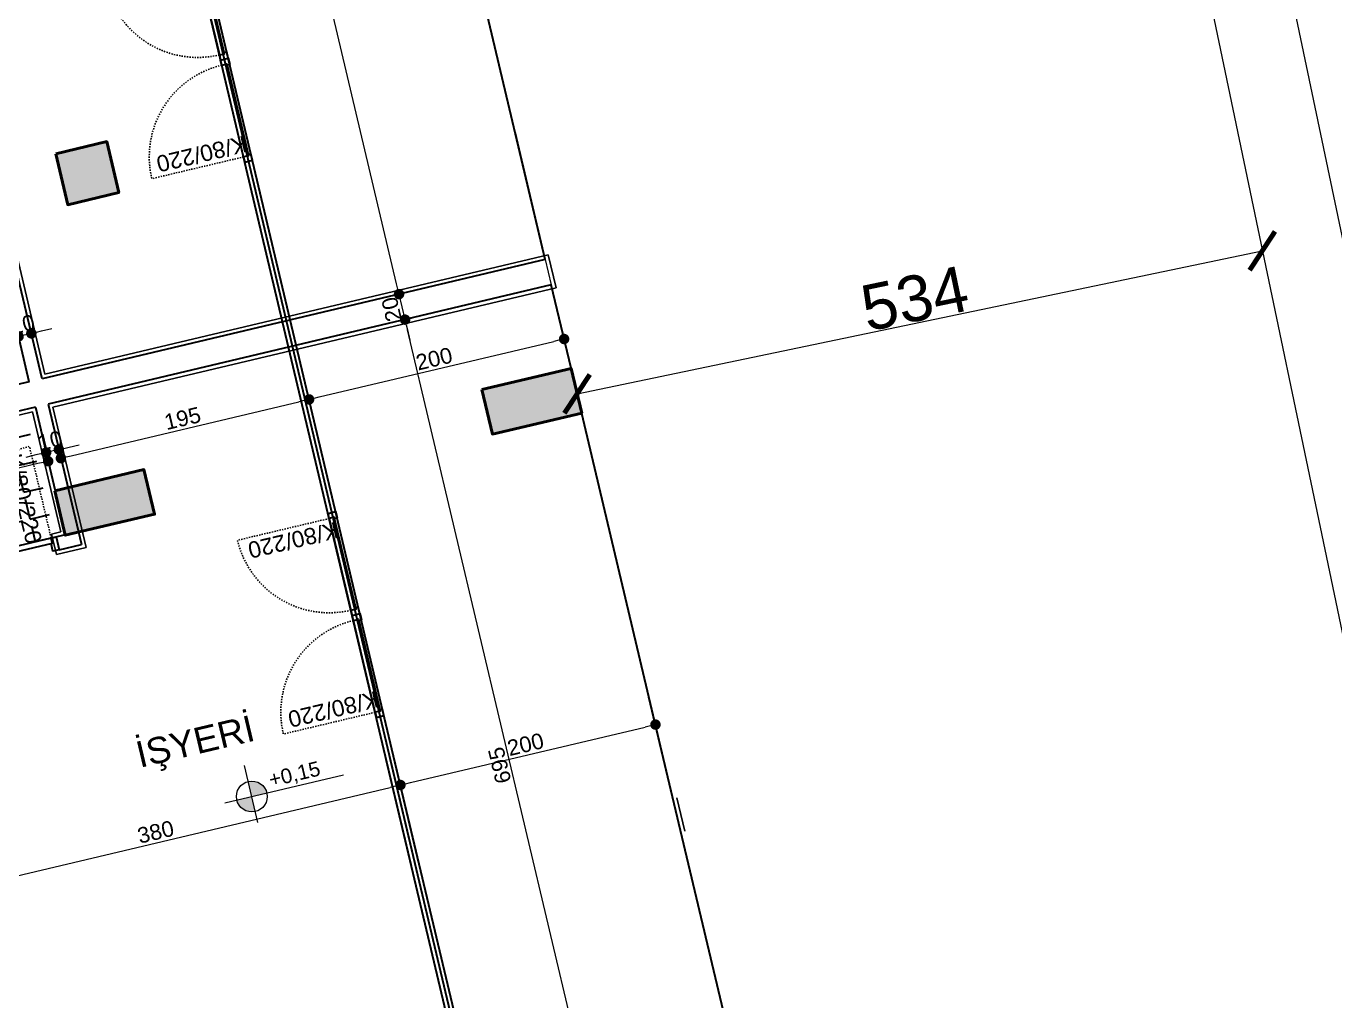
# Model space of a CAD drawing. Header units: millimetres. Extents: x 38129 to 72024, y -56282 to 16512.
# Drawn here: x 40880.7 to 40980.6, y -44502.4 to -44428 of the extents above; entities that cross this region are included whole.
import ezdxf

# ---------------------------------------------------------------- set-up
doc = ezdxf.new("R2010")
doc.units = ezdxf.units.MM
doc.linetypes.add('HIDDEN', pattern=[0.375, 0.25, -0.125])
for name, color, linetype, lineweight in [('COLUMN4', 3, 'Continuous', 50), ('DIŞÖLÇÜ', 37, 'Continuous', 0), ('DUVAR', 255, 'Continuous', 30), ('KAPI', 4, 'Continuous', 30), ('KOT', 7, 'Continuous', 20), ('M', 210, 'Continuous', 30), ('mahal', 7, 'Continuous', 5), ('pencere', 195, 'Continuous', 30), ('pencere+KAPI', 1, 'Continuous', 0), ('TARAMA', 252, 'Continuous', 0), ('ölçü İÇ', 31, 'Continuous', 0)]:
    doc.layers.add(name, color=color, linetype=linetype, lineweight=lineweight)
doc.layers.add('HIDDEN', color=1, linetype='HIDDEN')
doc.layers.add('sıva', color=41, linetype='Continuous')
doc.styles.add('icdisolcu_yazi', font='arial.ttf')
doc.styles.get("Standard").update_dxf_attribs({"font": 'arial.ttf'})
doc.styles.add('style1', font='arial.ttf')
doc.dimstyles.new('İç Ölçü', dxfattribs={"dimtxt": 12, "dimasz": 8, "dimexe": 5, "dimexo": 0, "dimgap": 2, "dimtad": 1, "dimdec": 0, "dimzin": 12, "dimdsep": 46, "dimtxsty": 'icdisolcu_yazi', "dimblk": 'DOT', "dimcen": 8, "dimdle": 5, "dimclrd": 256, "dimclre": 256, "dimclrt": 7, "dimadec": 0, "dimazin": 3, "dimtfac": 1, "dimtdec": 0, "dimtix": 1, "dimtmove": 2, "dimatfit": 3, "dimldrblk": 'DOT', "dimfxl": 0, "dimtolj": 1, "dimtzin": 0, "dimlwd": -1, "dimlwe": -1, "dimarcsym": 0})
doc.dimstyles.new('VAZIYET', dxfattribs={"dimtxt": 35, "dimasz": 25, "dimexe": 12, "dimexo": 2, "dimtad": 1, "dimdec": 0, "dimzin": 12, "dimtxsty": 'Standard', "dimblk": 'ARCHTICK', "dimcen": -8, "dimse1": 1, "dimse2": 1, "dimadec": 0, "dimazin": 0, "dimtfac": 1, "dimtdec": 0, "dimtmove": 0, "dimatfit": 3, "dimldrblk": 'DOT', "dimfxl": 0, "dimarcsym": 0})

# ---------------------------------------------------------------- blocks, each defined once
blk = doc.blocks.new('_ArchTick')
at = {"color": 0, "linetype": 'ByBlock', "const_width": 0.15}
blk.add_lwpolyline([(-0.5, -0.5), (0.5, 0.5)], dxfattribs=at)
blk = doc.blocks.new('*D68')
at = {"layer": 'Defpoints', "color": 0, "transparency": 16777216}
for p in [(40203.98, -23154.4), (40143.39, -23167.05), (40758.48, -26112.79)]:
    blk.add_point(p, dxfattribs=at)
at = {"layer": 'DIŞÖLÇÜ', "color": 0, "lineweight": -2, "transparency": 16777216}
blk.add_line((40819.07, -26100.13), (40203.98, -23154.4), dxfattribs=at)
at = {"layer": 'DIŞÖLÇÜ', "color": 0, "lineweight": -2, "transparency": 16777216, "xscale": 25, "yscale": 25, "zscale": 25}
for p, rotation in [((40203.98, -23154.4), 101.7942845104854), ((40819.07, -26100.13), 281.7942845104854)]:
    blk.add_blockref('_ArchTick', p, dxfattribs=dict(at, rotation=rotation))
at = {"layer": 'DIŞÖLÇÜ', "color": 0, "transparency": 16777216, "insert": (40529.64, -24623.49), "char_height": 35, "attachment_point": 5, "rotation": 281.79428}
blk.add_mtext('3009', dxfattribs=at)
blk = doc.blocks.new('_Dot')
at = {"color": 0, "lineweight": -2}
blk.add_line((-0.5, 0), (-1, 0), dxfattribs=at)
at = {"color": 0, "lineweight": 30, "const_width": 0.5}
blk.add_lwpolyline([(-0.25, 0, 1), (0.25, 0, 1)], format="xyb", close=True, dxfattribs=at)
blk = doc.blocks.new('*D175')
at = {"layer": 'Defpoints', "color": 0, "transparency": 16777216}
for p in [(37663.56, -18013.44), (37663.56, -19393.76), (37663.56, -19393.76)]:
    blk.add_point(p, dxfattribs=at)
at = {"layer": 'ölçü İÇ', "transparency": 16777216}
for p, q in [((37663.56, -18013.44), (37668.56, -18013.44)), ((37663.56, -19393.76), (37668.56, -19393.76))]:
    blk.add_line(p, q, dxfattribs=at)
at = {"layer": 'ölçü İÇ', "linetype": 'Continuous', "transparency": 16777216}
blk.add_line((37663.56, -18021.44), (37663.56, -19385.76), dxfattribs=at)
at = {"layer": 'ölçü İÇ', "transparency": 16777216, "xscale": 8, "yscale": 8, "zscale": 8}
for p, rotation in [((37663.56, -18013.44), 90), ((37663.56, -19393.76), 270)]:
    blk.add_blockref('_Dot', p, dxfattribs=dict(at, rotation=rotation))
at = {"layer": 'ölçü İÇ', "color": 7, "transparency": 16777216, "insert": (37655.43, -18703.6), "char_height": 12, "attachment_point": 5, "rotation": 90, "style": 'icdisolcu_yazi'}
blk.add_mtext('\\A1;1380', dxfattribs=at)
blk = doc.blocks.new('*U11')
for p, q in [((4, 0), (0, 0)), ((76, 0), (80, 0))]:
    blk.add_line(p, q)
blk.add_lwpolyline([(4, 0), (76, 0), (76, -4), (4, -4)], close=True)
for points in [[(0, -10), (5, -10), (5, -4)], [(80, -10), (75, -10), (75, -4)]]:
    blk.add_lwpolyline(points)
at = {"layer": 'DUVAR'}
for p, q in [((0, 0), (0, -10)), ((80, 0), (80, -10))]:
    blk.add_line(p, q, dxfattribs=at)
at = {"layer": 'HIDDEN'}
blk.add_line((4, 0), (4, 72), dxfattribs=at)
blk.add_arc((4, 0), 72, 0, 90, dxfattribs=at)
blk = doc.blocks.new('*D168')
at = {"layer": 'Defpoints', "color": 0, "transparency": 16777216}
for p in [(37897.1, -18214), (37907.11, -18214), (37897.1, -18220.77)]:
    blk.add_point(p, dxfattribs=at)
at = {"layer": 'ölçü İÇ', "linetype": 'Continuous', "transparency": 16777216}
for p, q in [((37889.1, -18214), (37881.1, -18214)), ((37907.11, -18214), (37897.1, -18214)), ((37915.11, -18214), (37923.11, -18214))]:
    blk.add_line(p, q, dxfattribs=at)
at = {"layer": 'ölçü İÇ', "transparency": 16777216}
for p, q in [((37897.1, -18219), (37897.1, -18209)), ((37907.11, -18214), (37907.11, -18209))]:
    blk.add_line(p, q, dxfattribs=at)
at = {"layer": 'ölçü İÇ', "transparency": 16777216, "xscale": 8, "yscale": 8, "zscale": 8}
blk.add_blockref('_Dot', (37897.1, -18214), dxfattribs=at)
at = {"layer": 'ölçü İÇ', "transparency": 16777216, "xscale": 8, "yscale": 8, "zscale": 8, "rotation": 180}
blk.add_blockref('_Dot', (37907.11, -18214), dxfattribs=at)
at = {"layer": 'ölçü İÇ', "color": 7, "transparency": 16777216, "insert": (37902.1, -18205.88), "char_height": 12, "attachment_point": 5, "style": 'icdisolcu_yazi'}
blk.add_mtext('\\A1;10', dxfattribs=at)
blk = doc.blocks.new('*D169')
at = {"layer": 'Defpoints', "color": 0, "transparency": 16777216}
for p in [(37721.66, -18220.78), (37721.66, -18220.78), (37897.1, -18220.77)]:
    blk.add_point(p, dxfattribs=at)
at = {"layer": 'ölçü İÇ', "transparency": 16777216}
for p, q in [((37721.66, -18220.78), (37721.66, -18225.78)), ((37897.1, -18220.77), (37897.1, -18225.78))]:
    blk.add_line(p, q, dxfattribs=at)
at = {"layer": 'ölçü İÇ', "linetype": 'Continuous', "transparency": 16777216}
blk.add_line((37889.1, -18220.78), (37729.66, -18220.78), dxfattribs=at)
at = {"layer": 'ölçü İÇ', "transparency": 16777216, "xscale": 8, "yscale": 8, "zscale": 8, "rotation": 180}
blk.add_blockref('_Dot', (37721.66, -18220.78), dxfattribs=at)
at = {"layer": 'ölçü İÇ', "transparency": 16777216, "xscale": 8, "yscale": 8, "zscale": 8}
blk.add_blockref('_Dot', (37897.1, -18220.78), dxfattribs=at)
at = {"layer": 'ölçü İÇ', "color": 7, "transparency": 16777216, "insert": (37809.38, -18212.65), "char_height": 12, "attachment_point": 5, "style": 'icdisolcu_yazi'}
blk.add_mtext('\\A1;175', dxfattribs=at)
blk = doc.blocks.new('*D172')
at = {"layer": 'Defpoints', "color": 0, "transparency": 16777216}
for p in [(37897.1, -18116.11), (37897.1, -18122.89), (37907.11, -18122.89)]:
    blk.add_point(p, dxfattribs=at)
at = {"layer": 'ölçü İÇ', "linetype": 'Continuous', "transparency": 16777216}
for p, q in [((37889.1, -18122.89), (37881.1, -18122.89)), ((37907.11, -18122.89), (37897.1, -18122.89)), ((37915.11, -18122.89), (37923.11, -18122.89))]:
    blk.add_line(p, q, dxfattribs=at)
at = {"layer": 'ölçü İÇ', "transparency": 16777216}
for p, q in [((37897.1, -18117.89), (37897.1, -18127.89)), ((37907.11, -18122.89), (37907.11, -18127.89))]:
    blk.add_line(p, q, dxfattribs=at)
at = {"layer": 'ölçü İÇ', "transparency": 16777216, "xscale": 8, "yscale": 8, "zscale": 8}
blk.add_blockref('_Dot', (37897.1, -18122.89), dxfattribs=at)
at = {"layer": 'ölçü İÇ', "transparency": 16777216, "xscale": 8, "yscale": 8, "zscale": 8, "rotation": 180}
blk.add_blockref('_Dot', (37907.11, -18122.89), dxfattribs=at)
at = {"layer": 'ölçü İÇ', "color": 7, "transparency": 16777216, "insert": (37902.1, -18114.76), "char_height": 12, "attachment_point": 5, "style": 'icdisolcu_yazi'}
blk.add_mtext('\\A1;10', dxfattribs=at)
blk = doc.blocks.new('*U42')
for p, q in [((4, 0), (0, 0)), ((76, 0), (80, 0))]:
    blk.add_line(p, q)
blk.add_lwpolyline([(4, 0), (76, 0), (76, -4), (4, -4)], close=True)
for points in [[(0, -6), (5, -6), (5, -4)], [(80, -6), (75, -6), (75, -4)]]:
    blk.add_lwpolyline(points)
at = {"layer": 'DUVAR'}
for p, q in [((0, 0), (0, -6)), ((80, 0), (80, -6))]:
    blk.add_line(p, q, dxfattribs=at)
at = {"layer": 'HIDDEN'}
blk.add_line((4, 0), (4, 72), dxfattribs=at)
blk.add_arc((4, 0), 72, 0, 90, dxfattribs=at)
blk = doc.blocks.new('*D151')
at = {"layer": 'Defpoints', "color": 0, "transparency": 16777216}
for p in [(38186.97, -18178.42), (38187.07, -18178.42), (38187.07, -18873.76)]:
    blk.add_point(p, dxfattribs=at)
at = {"layer": 'ölçü İÇ', "transparency": 16777216}
for p, q in [((38186.97, -18178.42), (38192.07, -18178.42)), ((38187.07, -18873.76), (38192.07, -18873.76))]:
    blk.add_line(p, q, dxfattribs=at)
at = {"layer": 'ölçü İÇ', "linetype": 'Continuous', "transparency": 16777216}
blk.add_line((38187.07, -18865.76), (38187.07, -18186.42), dxfattribs=at)
at = {"layer": 'ölçü İÇ', "transparency": 16777216, "xscale": 8, "yscale": 8, "zscale": 8}
for p, rotation in [((38187.07, -18178.42), 90), ((38187.07, -18873.76), 270)]:
    blk.add_blockref('_Dot', p, dxfattribs=dict(at, rotation=rotation))
at = {"layer": 'ölçü İÇ', "color": 7, "transparency": 16777216, "insert": (38178.94, -18526.09), "char_height": 12, "attachment_point": 5, "rotation": 90, "style": 'icdisolcu_yazi'}
blk.add_mtext('\\A1;695', dxfattribs=at)
blk = doc.blocks.new('*D152')
at = {"layer": 'Defpoints', "color": 0, "transparency": 16777216}
for p in [(38186.97, -18158.42), (38187.07, -18158.42), (38186.97, -18178.42)]:
    blk.add_point(p, dxfattribs=at)
at = {"layer": 'ölçü İÇ', "linetype": 'Continuous', "transparency": 16777216}
for p, q in [((38187.07, -18150.42), (38187.07, -18142.42)), ((38187.07, -18178.42), (38187.07, -18158.42)), ((38187.07, -18186.42), (38187.07, -18194.42))]:
    blk.add_line(p, q, dxfattribs=at)
at = {"layer": 'ölçü İÇ', "transparency": 16777216}
for p, q in [((38186.97, -18158.42), (38192.07, -18158.42)), ((38186.97, -18178.42), (38192.07, -18178.42))]:
    blk.add_line(p, q, dxfattribs=at)
at = {"layer": 'ölçü İÇ', "transparency": 16777216, "xscale": 8, "yscale": 8, "zscale": 8}
for p, rotation in [((38187.07, -18158.42), 270), ((38187.07, -18178.42), 90)]:
    blk.add_blockref('_Dot', p, dxfattribs=dict(at, rotation=rotation))
at = {"layer": 'ölçü İÇ', "color": 7, "transparency": 16777216, "insert": (38178.94, -18168.42), "char_height": 12, "attachment_point": 5, "rotation": 90, "style": 'icdisolcu_yazi'}
blk.add_mtext('\\A1;20', dxfattribs=at)
blk = doc.blocks.new('*D153')
at = {"layer": 'Defpoints', "color": 0, "transparency": 16777216}
for p in [(38187.07, -17695.36), (38187.07, -17695.36), (38186.97, -18158.42)]:
    blk.add_point(p, dxfattribs=at)
at = {"layer": 'ölçü İÇ', "transparency": 16777216}
for p, q in [((38187.07, -17695.36), (38192.07, -17695.36)), ((38186.97, -18158.42), (38192.07, -18158.42))]:
    blk.add_line(p, q, dxfattribs=at)
at = {"layer": 'ölçü İÇ', "linetype": 'Continuous', "transparency": 16777216}
blk.add_line((38187.07, -18150.42), (38187.07, -17703.36), dxfattribs=at)
at = {"layer": 'ölçü İÇ', "transparency": 16777216, "xscale": 8, "yscale": 8, "zscale": 8}
for p, rotation in [((38187.07, -17695.36), 90), ((38187.07, -18158.42), 270)]:
    blk.add_blockref('_Dot', p, dxfattribs=dict(at, rotation=rotation))
at = {"layer": 'ölçü İÇ', "color": 7, "transparency": 16777216, "insert": (38178.94, -17926.89), "char_height": 12, "attachment_point": 5, "rotation": 90, "style": 'icdisolcu_yazi'}
blk.add_mtext('\\A1;463', dxfattribs=at)
blk = doc.blocks.new('*D157')
at = {"layer": 'Defpoints', "color": 0, "transparency": 16777216}
for p in [(37907.11, -18220.78), (38101.75, -18220.78), (38101.75, -18220.78)]:
    blk.add_point(p, dxfattribs=at)
at = {"layer": 'ölçü İÇ', "transparency": 16777216}
for p, q in [((38101.75, -18220.78), (38101.75, -18215.78)), ((37907.11, -18220.78), (37907.11, -18225.78))]:
    blk.add_line(p, q, dxfattribs=at)
at = {"layer": 'ölçü İÇ', "linetype": 'Continuous', "transparency": 16777216}
blk.add_line((37915.11, -18220.78), (38093.75, -18220.78), dxfattribs=at)
at = {"layer": 'ölçü İÇ', "transparency": 16777216, "xscale": 8, "yscale": 8, "zscale": 8, "rotation": 180}
blk.add_blockref('_Dot', (37907.11, -18220.78), dxfattribs=at)
at = {"layer": 'ölçü İÇ', "transparency": 16777216, "xscale": 8, "yscale": 8, "zscale": 8}
blk.add_blockref('_Dot', (38101.75, -18220.78), dxfattribs=at)
at = {"layer": 'ölçü İÇ', "color": 7, "transparency": 16777216, "insert": (38004.43, -18212.65), "char_height": 12, "attachment_point": 5, "style": 'icdisolcu_yazi'}
blk.add_mtext('\\A1;195', dxfattribs=at)
blk = doc.blocks.new('*D158')
at = {"layer": 'Defpoints', "color": 0, "transparency": 16777216}
for p in [(38101.75, -18220.78), (38301.75, -18220.78), (38301.75, -18220.78)]:
    blk.add_point(p, dxfattribs=at)
at = {"layer": 'ölçü İÇ', "transparency": 16777216}
for p, q in [((38101.75, -18220.78), (38101.75, -18215.78)), ((38301.75, -18220.78), (38301.75, -18215.78))]:
    blk.add_line(p, q, dxfattribs=at)
at = {"layer": 'ölçü İÇ', "linetype": 'Continuous', "transparency": 16777216}
blk.add_line((38109.75, -18220.78), (38293.75, -18220.78), dxfattribs=at)
at = {"layer": 'ölçü İÇ', "transparency": 16777216, "xscale": 8, "yscale": 8, "zscale": 8, "rotation": 180}
blk.add_blockref('_Dot', (38101.75, -18220.78), dxfattribs=at)
at = {"layer": 'ölçü İÇ', "transparency": 16777216, "xscale": 8, "yscale": 8, "zscale": 8}
blk.add_blockref('_Dot', (38301.75, -18220.78), dxfattribs=at)
at = {"layer": 'ölçü İÇ', "color": 7, "transparency": 16777216, "insert": (38201.75, -18212.65), "char_height": 12, "attachment_point": 5, "style": 'icdisolcu_yazi'}
blk.add_mtext('\\A1;200', dxfattribs=at)
blk = doc.blocks.new('*D159')
at = {"layer": 'Defpoints', "color": 0, "transparency": 16777216}
for p in [(37721.66, -18523.24), (38101.75, -18523.24), (38101.75, -18523.24)]:
    blk.add_point(p, dxfattribs=at)
at = {"layer": 'ölçü İÇ', "transparency": 16777216}
for p, q in [((37721.66, -18523.24), (37721.66, -18518.24)), ((38101.75, -18523.24), (38101.75, -18518.24))]:
    blk.add_line(p, q, dxfattribs=at)
at = {"layer": 'ölçü İÇ', "linetype": 'Continuous', "transparency": 16777216}
blk.add_line((37729.66, -18523.24), (38093.75, -18523.24), dxfattribs=at)
at = {"layer": 'ölçü İÇ', "transparency": 16777216, "xscale": 8, "yscale": 8, "zscale": 8, "rotation": 180}
blk.add_blockref('_Dot', (37721.66, -18523.24), dxfattribs=at)
at = {"layer": 'ölçü İÇ', "transparency": 16777216, "xscale": 8, "yscale": 8, "zscale": 8}
blk.add_blockref('_Dot', (38101.75, -18523.24), dxfattribs=at)
at = {"layer": 'ölçü İÇ', "color": 7, "transparency": 16777216, "insert": (37911.71, -18515.1), "char_height": 12, "attachment_point": 5, "style": 'icdisolcu_yazi'}
blk.add_mtext('\\A1;380', dxfattribs=at)
blk = doc.blocks.new('*D160')
at = {"layer": 'Defpoints', "color": 0, "transparency": 16777216}
for p in [(38101.75, -18523.24), (38301.75, -18523.24), (38301.75, -18523.24)]:
    blk.add_point(p, dxfattribs=at)
at = {"layer": 'ölçü İÇ', "transparency": 16777216}
for p, q in [((38101.75, -18523.24), (38101.75, -18518.24)), ((38301.75, -18523.24), (38301.75, -18518.24))]:
    blk.add_line(p, q, dxfattribs=at)
at = {"layer": 'ölçü İÇ', "linetype": 'Continuous', "transparency": 16777216}
blk.add_line((38109.75, -18523.24), (38293.75, -18523.24), dxfattribs=at)
at = {"layer": 'ölçü İÇ', "transparency": 16777216, "xscale": 8, "yscale": 8, "zscale": 8, "rotation": 180}
blk.add_blockref('_Dot', (38101.75, -18523.24), dxfattribs=at)
at = {"layer": 'ölçü İÇ', "transparency": 16777216, "xscale": 8, "yscale": 8, "zscale": 8}
blk.add_blockref('_Dot', (38301.75, -18523.24), dxfattribs=at)
at = {"layer": 'ölçü İÇ', "color": 7, "transparency": 16777216, "insert": (38201.75, -18515.11), "char_height": 12, "attachment_point": 5, "style": 'icdisolcu_yazi'}
blk.add_mtext('\\A1;200', dxfattribs=at)
blk = doc.blocks.new('wertertw')
at = {"layer": 'TARAMA', "lineweight": -3}
h = blk.add_hatch(dxfattribs=at)
h.set_pattern_fill('ANSI33', color=256, scale=2.5, style=0)
h.set_pattern_definition([(45, (-86643.698, -32547.66), (-11.2253202, 11.2253202), []), (45, (-86632.472, -32547.66), (-11.2253202, 11.2253202), [7.9375, -3.96875])])
h.paths.add_polyline_path([(-616.25, 351.94), (-616.25, -88.06), (-306.25, -88.06), (-306.25, -68.06), (-596.25, -68.06), (-596.25, 331.94), (-306.25, 331.94), (-306.25, 351.94)])
h.paths.add_polyline_path([(38.75, -338.06), (78.75, -338.06), (78.75, -378.06), (38.75, -378.06)])
h.paths.add_polyline_path([(-471.25, -318.06), (-441.25, -318.06), (-441.25, -378.06), (-471.25, -378.06)])
h.paths.add_polyline_path([(-961.25, -318.06), (-931.25, -318.06), (-931.25, -378.06), (-961.25, -378.06)])
h.paths.add_polyline_path([(343.75, -163.06), (413.75, -163.06), (413.75, -198.06), (343.75, -198.06)])
h.paths.add_polyline_path([(8.75, -163.06), (78.75, -163.06), (78.75, -198.06), (8.75, -198.06)])
h.paths.add_polyline_path([(-1036.25, -148.06), (-906.25, -148.06), (-906.25, -178.06), (-1036.25, -178.06)])
h.paths.add_polyline_path([(-976.25, 256.94), (-916.25, 256.94), (-916.25, 226.94), (-976.25, 226.94)])
h.paths.add_polyline_path([(343.75, 459.44), (413.75, 459.44), (413.75, 424.44), (343.75, 424.44)])
h.paths.add_polyline_path([(8.75, 459.44), (78.75, 459.44), (78.75, 424.44), (8.75, 424.44)])
h.paths.add_polyline_path([(-616.25, 531.94), (-306.25, 531.94), (-306.25, 511.94), (-616.25, 511.94)])
h.paths.add_polyline_path([(-976.25, 656.94), (-916.25, 656.94), (-916.25, 626.94), (-976.25, 626.94)])
h.paths.add_polyline_path([(-616.25, 971.94), (-306.25, 971.94), (-306.25, 951.94), (-616.25, 951.94)])
h.paths.add_polyline_path([(343.75, 1081.94), (413.75, 1081.94), (413.75, 1046.94), (343.75, 1046.94)])
h.paths.add_polyline_path([(8.75, 1081.94), (78.75, 1081.94), (78.75, 1046.94), (8.75, 1046.94)])
h.paths.add_polyline_path([(-1036.25, 1061.94), (-906.25, 1061.94), (-906.25, 1031.94), (-1036.25, 1031.94)])
h.paths.add_polyline_path([(-931.25, 1286.94), (-901.25, 1286.94), (-901.25, 1226.94), (-931.25, 1226.94)])
h.paths.add_polyline_path([(68.75, 1332.04), (108.75, 1332.04), (108.75, 1292.04), (68.75, 1292.04)])
h.paths.add_polyline_path([(-511.25, 1332.04), (-481.25, 1332.04), (-481.25, 1252.04), (-511.25, 1252.04)])
at = {"layer": 'COLUMN4', "color": 3}
for points in [[(68.75, 1332.04), (108.75, 1332.04), (108.75, 1292.04), (68.75, 1292.04)], [(8.75, 1081.94), (78.75, 1081.94), (78.75, 1046.94), (8.75, 1046.94)], [(343.75, 1081.94), (413.75, 1081.94), (413.75, 1046.94), (343.75, 1046.94)]]:
    blk.add_lwpolyline(points, close=True, dxfattribs=at)
blk = doc.blocks.new('*D81')
at = {"layer": 'Defpoints', "color": 0, "transparency": 16777216}
for p in [(40334.22, -24080.97), (40334.22, -24080.97), (39811.28, -24190.17)]:
    blk.add_point(p, dxfattribs=at)
at = {"layer": 'DIŞÖLÇÜ', "color": 0, "lineweight": -2, "transparency": 16777216}
blk.add_line((39811.28, -24190.17), (40334.22, -24080.97), dxfattribs=at)
at = {"layer": 'DIŞÖLÇÜ', "color": 0, "lineweight": -2, "transparency": 16777216, "xscale": 25, "yscale": 25, "zscale": 25}
for p, rotation in [((40334.22, -24080.97), 11.79428451048543), ((39811.28, -24190.17), 191.7942845104854)]:
    blk.add_blockref('_ArchTick', p, dxfattribs=dict(at, rotation=rotation))
at = {"layer": 'DIŞÖLÇÜ', "color": 0, "transparency": 16777216, "insert": (40068.97, -24117.45), "char_height": 35, "attachment_point": 5, "rotation": 11.79428}
blk.add_mtext('534', dxfattribs=at)
blk = doc.blocks.new('RTY45TGDFGS')
at = {"layer": 'KOT'}
for points in [[(37989.37, -18493.86), (37989.37, -18505.63), (38001.14, -18505.63, 0.414214)], [(37989.37, -18505.63), (37977.6, -18505.63, 0.414214), (37989.37, -18517.4)]]:
    blk.add_hatch(color=256, dxfattribs=at).paths.add_polyline_path(points)
at = {"layer": 'M'}
h = blk.add_hatch(dxfattribs=at)
h.set_pattern_fill('ANGLE', color=256, scale=3)
h.set_pattern_definition([(0, (0, -4343.514), (0, 20.955), [15.24, -5.715]), (90, (0, -4343.514), (-20.955, 1e-15), [15.24, -5.715])])
h.paths.add_polyline_path([(37805.4, -18181.44), (37724.66, -18181.45), (37724.66, -18217.69), (37773.99, -18217.69, -0.320013), (37775.88, -18219.04, -0.178212), (37775.88, -18250.34, -0.320013), (37773.99, -18251.69), (37724.66, -18251.69), (37724.66, -18253.65), (37818.23, -18253.65, -0.16647), (37847.61, -18217.42), (37809, -18217.42, -0.414214), (37805.4, -18213.82)], flags=17)
h.paths.add_polyline_path([(37818.23, -18253.65), (37724.66, -18253.65), (37724.66, -18273.5), (37813.99, -18273.5, -0.070804)], flags=16)
h.paths.add_polyline_path([(37894.1, -18181.44), (37724.66, -18181.45), (37724.66, -18217.69), (37773.99, -18217.69, -0.320013), (37775.88, -18219.04, -0.178212), (37775.88, -18250.34, -0.320013), (37773.99, -18251.69), (37724.66, -18251.69), (37724.66, -18275.44), (37812.82, -18275.43), (37812.82, -18278.44), (37813.82, -18278.44), (37885.82, -18278.44), (37886.83, -18278.44), (37886.83, -18275.44), (37894.11, -18275.44)])
h.paths.add_polyline_path([(37848.49, -18190.6), (37810.31, -18190.6, 0.414734), (37808.96, -18191.95), (37809, -18212.47, 0.413693), (37810.35, -18213.82), (37848.46, -18213.82, 0.413693), (37849.81, -18212.47), (37849.84, -18191.95, 0.414734)], flags=16)
h.paths.add_polyline_path([(37829.4, -18198.76, -1), (37829.4, -18192.82, -1)], flags=16)
h.paths.add_polyline_path([(37829.4, -18186.09, -1), (37829.4, -18182.94, -1)], flags=16)
h.paths.add_polyline_path([(37832.11, -18245.94), (37832.11, -18211.97), (37807.38, -18211.97), (37807.38, -18245.94)], flags=24)
h.paths.add_polyline_path([(37791.82, -18225.1), (37825.79, -18225.1), (37825.79, -18200.37), (37791.82, -18200.37)], flags=24)
h.paths.add_polyline_path([(37781.12, -18266.4), (37837.67, -18266.39), (37837.67, -18225.18), (37781.12, -18225.18)], flags=24)
h.paths.add_polyline_path([(37889.27, -18218.33), (37913.92, -18218.33), (37913.92, -18193.6), (37889.27, -18193.6)], flags=9)
h.paths.add_polyline_path([(37859.39, -18205.01), (37859.39, -18281.17), (37885.15, -18281.16), (37885.14, -18205)], flags=9)
at = {"layer": 'DIŞÖLÇÜ'}
blk.add_line((38301.75, -18158.41), (38301.75, -18178.41), dxfattribs=at)
at = {"layer": 'DUVAR'}
for p, q in [((37907.1, -18158.46), (37907.11, -18048.45)), ((37897.09, -18158.45), (37897.11, -18058.45)), ((37897.09, -18158.44), (37721.66, -18158.45)), ((38301.75, -18158.41), (37907.1, -18158.44)), ((37897.09, -18178.44), (37721.66, -18178.45)), ((37897.09, -18178.44), (37897.11, -18278.44)), ((38301.75, -18178.41), (37907.1, -18178.44)), ((37907.1, -18178.44), (37907.11, -18288.44)), ((38301.75, -18263.74), (38301.75, -18263.74)), ((37897.11, -18278.44), (37877.63, -18278.44)), ((37889.83, -18288.44), (37907.11, -18288.44))]:
    blk.add_line(p, q, dxfattribs=at)
at = {"layer": 'KOT'}
for p, q in [((37989.21, -18526.11), (37989.37, -18481.35)), ((37968.29, -18505.63), (38061.26, -18505.63))]:
    blk.add_line(p, q, dxfattribs=at)
blk.add_circle((37989.37, -18505.63), 11.77, dxfattribs=at)
at = {"layer": 'pencere'}
for p, q in [((38095.75, -18158.41), (38095.75, -17695.36)), ((38098.75, -18158.41), (38098.75, -17695.36)), ((38101.75, -18158.41), (38101.75, -17695.36)), ((38301.75, -18158.41), (38301.75, -17719.99)), ((38301.75, -18158.41), (38301.75, -18058.44)), ((38095.75, -18584.46), (38095.75, -18158.42)), ((38098.75, -18584.46), (38098.75, -18158.42)), ((38101.75, -18584.46), (38101.75, -18158.42)), ((38301.75, -18243.74), (38301.75, -18178.41)), ((38301.75, -18584.46), (38301.75, -18263.74)), ((38095.75, -18873.76), (38095.75, -18501.76)), ((38098.75, -18873.76), (38098.75, -18501.76)), ((38101.75, -18873.76), (38101.75, -18501.76)), ((38301.75, -18873.76), (38301.75, -18501.76))]:
    blk.add_line(p, q, dxfattribs=at)
at = {"layer": 'sıva'}
for p, q in [((37910.11, -18045.45), (37910.1, -18155.46)), ((37910.1, -18155.46), (38304.75, -18155.41)), ((38304.75, -18155.41), (38304.75, -18181.41)), ((37894.1, -18181.44), (37724.66, -18181.45)), ((37894.11, -18275.44), (37894.1, -18181.44)), ((38304.75, -18181.41), (37910.1, -18181.41)), ((37910.1, -18181.41), (37910.11, -18291.44)), ((37886.83, -18291.44), (37886.83, -18275.44)), ((37886.83, -18275.44), (37894.11, -18275.44)), ((37910.11, -18291.44), (37886.83, -18291.44)), ((38304.75, -18581.46), (38304.75, -18607.46))]:
    blk.add_line(p, q, dxfattribs=at)
at = {"layer": 'DIŞÖLÇÜ'}
blk.add_blockref('wertertw', (37888.04, -19325.78), dxfattribs=at)
at = {"layer": 'KAPI', "xscale": -1}
for name, p, rotation in [('*U42', (38095.75, -17873.17), 90), ('*U11', (37889.82, -18278.44), 0.0049941619531868), ('*U42', (38095.75, -18308.78), 90)]:
    blk.add_blockref(name, p, dxfattribs=dict(at, rotation=rotation))
at = {"layer": 'KAPI', "rotation": 89.99999999997914}
for p in [(38095.75, -18033.17), (38095.75, -18468.78)]:
    blk.add_blockref('*U42', p, dxfattribs=at)
at = {"layer": 'mahal', "insert": (37911.19, -18444.71), "char_height": 20, "attachment_point": 1}
blk.add_mtext_dynamic_manual_height_columns('İŞYERİ', width=250.3432, gutter_width=12.5, heights=[0], dxfattribs=at)
at = {"layer": 'mahal', "insert": (38044.88, -18490.77), "char_height": 11.25, "width": 137.9602, "attachment_point": 3, "style": 'style1'}
blk.add_mtext('+0,15', dxfattribs=at)
at = {"layer": 'pencere+KAPI', "char_height": 12.5, "width": 27.0954, "style": 'style1'}
for insert, attachment_point, rotation in [((38030.14, -18013.15), 9, 180), ((37866, -18209.41), 7, 270.00499), ((38030.14, -18328.8), 3, 180), ((38030.14, -18448.76), 9, 180)]:
    blk.add_mtext('K/80/220', dxfattribs=dict(at, insert=insert, attachment_point=attachment_point, rotation=rotation))
at = {"layer": 'ölçü İÇ'}
for base, p1, p2, picture, middle in [((38187.07, -17695.36), (38186.97, -18158.42), (38187.07, -17695.36), '*D153', (38178.94, -17926.89)), ((37663.56, -19393.76), (37663.56, -18013.44), (37663.56, -19393.76), '*D175', (37655.43, -18703.6)), ((38187.07, -18158.42), (38186.97, -18178.42), (38186.97, -18158.42), '*D152', (38178.94, -18168.42)), ((38187.07, -18178.42), (38187.07, -18873.76), (38186.97, -18178.42), '*D151', (38178.94, -18526.09))]:
    dim = blk.add_linear_dim(base=base, p1=p1, p2=p2, angle=90, dimstyle='İç Ölçü', dxfattribs=at)
    dim.commit()
    dim.dimension.update_dxf_attribs({"geometry": picture, "text_midpoint": middle})
for base, p1, p2, picture, middle in [((37897.1, -18122.89), (37907.11, -18122.89), (37897.1, -18116.11), '*D172', (37902.1, -18114.76)), ((37721.66, -18220.78), (37897.1, -18220.77), (37721.66, -18220.78), '*D169', (37809.38, -18212.65)), ((37897.1, -18214), (37907.11, -18214), (37897.1, -18220.77), '*D168', (37902.1, -18205.88)), ((38101.75, -18220.78), (37907.11, -18220.78), (38101.75, -18220.78), '*D157', (38004.43, -18212.65)), ((38301.75, -18220.78), (38101.75, -18220.78), (38301.75, -18220.78), '*D158', (38201.75, -18212.65)), ((38101.75, -18523.24), (37721.66, -18523.24), (38101.75, -18523.24), '*D159', (37911.71, -18515.1)), ((38301.75, -18523.24), (38101.75, -18523.24), (38301.75, -18523.24), '*D160', (38201.75, -18515.11))]:
    dim = blk.add_linear_dim(base=base, p1=p1, p2=p2, dimstyle='İç Ölçü', dxfattribs=at)
    dim.commit()
    dim.dimension.update_dxf_attribs({"geometry": picture, "text_midpoint": middle})
blk = doc.blocks.new('E34ED')
blk.add_line((40143.39, -23167.05), (40758.48, -26112.79))
at = {"layer": 'TARAMA', "rotation": 13.32768646837602}
blk.add_blockref('RTY45TGDFGS', (-1669.08, -15247.56), dxfattribs=at)
at = {"layer": 'DIŞÖLÇÜ'}
for p1, p2, distance, picture, middle in [((40758.48, -26112.79), (40143.39, -23167.05), -61.9, '*D68', (40529.64, -24623.49)), ((39811.28, -24190.17), (40334.22, -24080.97), 0, '*D81', (40068.97, -24117.45))]:
    dim = blk.add_aligned_dim(p1=p1, p2=p2, distance=distance, dimstyle='VAZIYET', dxfattribs=at)
    dim.commit()
    dim.dimension.update_dxf_attribs({"geometry": picture, "text_midpoint": middle})

msp = doc.modelspace()

# ---------------------------------------------------------------- block references
at = {"layer": 'DIŞÖLÇÜ', "xscale": 0.1, "yscale": 0.1, "zscale": 0.1}
msp.add_blockref('E34ED', (36941.639, -42037.032), dxfattribs=at)

doc.saveas('drawing.dxf')
